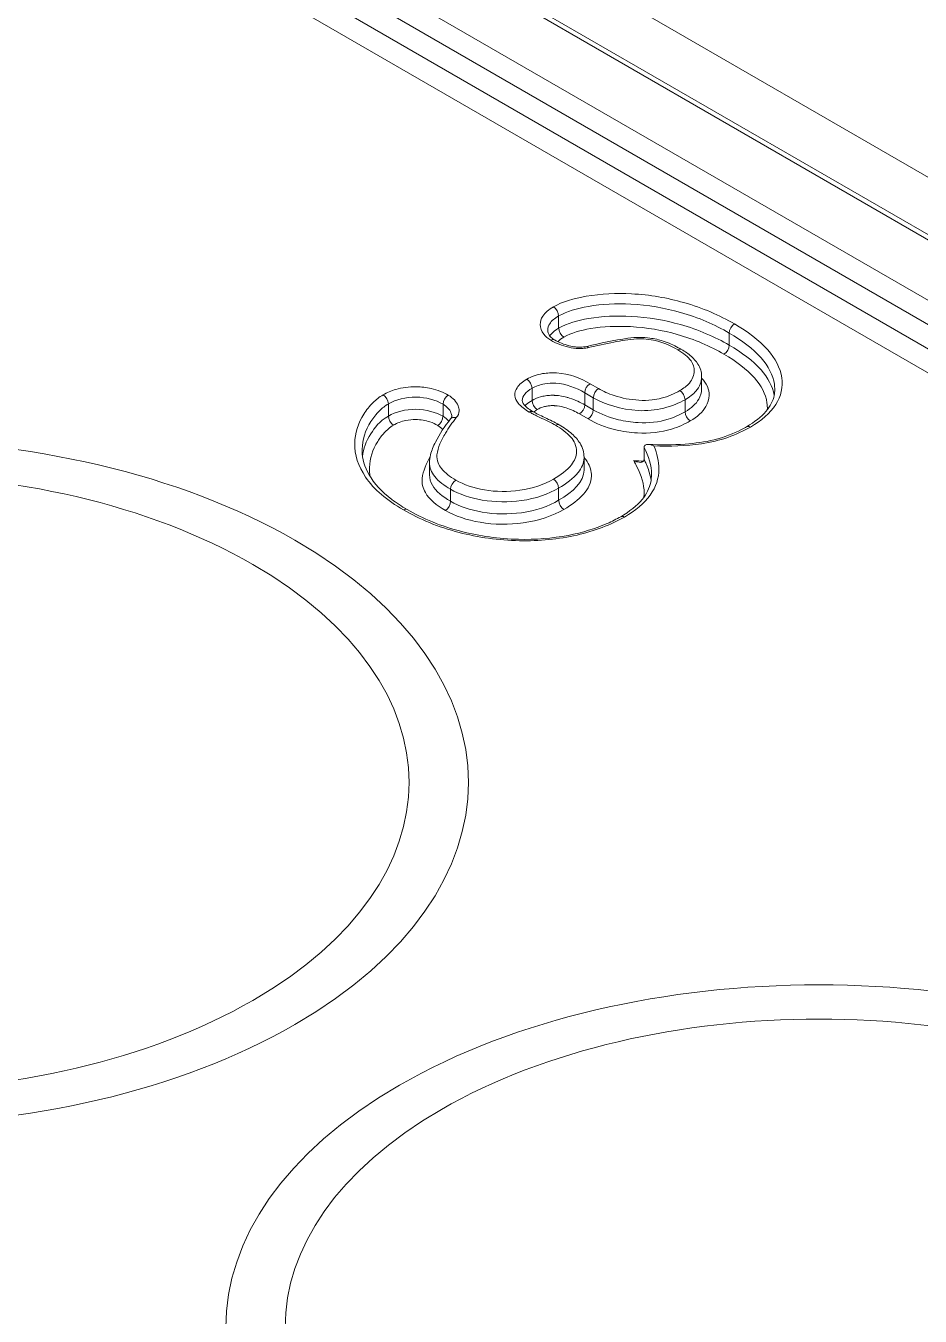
# Model space of a CAD drawing. Header units: inches. Extents: x 0.19 to 7.09, y 0.45 to 4.64.
# Drawn here: x 3.6818 to 3.9193, y 3.8856 to 4.228 of the extents above; entities that cross this region are included whole.
import ezdxf

# ---------------------------------------------------------------- set-up
doc = ezdxf.new("R2010")
doc.units = ezdxf.units.IN
doc.header["$MEASUREMENT"] = 0

msp = doc.modelspace()

# ---------------------------------------------------------------- linework, layer by layer
at = {"color": 0, "linetype": 'Continuous', "lineweight": 0, "extrusion": (-1.66533e-16, 0.816497, 0.57735)}
for p, q in [((3.23024, 4.57025, -0.69193), (6.45915, 2.70604, -0.69193)), ((3.23221, 4.57045, -0.69193), (6.46112, 2.70624, -0.69193)), ((6.44523, 2.698, -0.69193), (3.21516, 4.56288, -0.69193)), ((3.21238, 4.55806, -0.69193), (6.44244, 2.69318, -0.69193)), ((6.44244, 2.68675, -0.69193), (3.21238, 4.55163, -0.69193)), ((3.2096, 4.54681, -0.69193), (6.43966, 2.68193, -0.69193)), ((6.89645, 2.47016, -0.69193), (3.33181, 4.5282, -0.69193)), ((3.82331, 4.151, -0.69193), (3.82331, 4.14779, -0.69193)), ((3.8686, 4.14648, -0.69193), (3.8686, 4.14326, -0.69193)), ((3.86128, 4.13494, -0.69193), (3.86128, 4.13173, -0.69193)), ((3.81625, 4.13181, -0.69193), (3.81625, 4.1286, -0.69193)), ((3.83025, 4.13062, -0.69193), (3.83251, 4.12931, -0.69193)), ((3.83025, 4.13062, -0.69193), (3.83025, 4.1274, -0.69193)), ((3.83391, 4.13172, -0.69193), (3.83164, 4.13303, -0.69193)), ((3.77809, 4.12766, -0.69193), (3.77809, 4.12445, -0.69193)), ((3.7926, 4.12759, -0.69193), (3.7926, 4.12437, -0.69193)), ((3.83251, 4.12609, -0.69193), (3.83025, 4.1274, -0.69193)), ((3.83251, 4.12931, -0.69193), (3.83251, 4.12609, -0.69193)), ((3.85688, 4.12878, -0.69193), (3.85688, 4.12557, -0.69193)), ((3.82885, 4.12499, -0.69193), (3.83112, 4.12368, -0.69193)), ((3.83005, 4.1135, -0.69193), (3.83005, 4.11029, -0.69193)), ((3.84599, 4.11614, -0.69193), (3.84599, 4.11293, -0.69193)), ((3.78901, 4.11205, -0.69193), (3.78901, 4.10884, -0.69193)), ((3.79461, 4.10503, -0.69193), (3.79461, 4.10182, -0.69193)), ((3.82331, 4.10529, -0.69193), (3.82331, 4.10208, -0.69193))]:
    msp.add_line(p, q, dxfattribs=at)
at = {"color": 0, "linetype": 'Continuous', "lineweight": 0}
for centre, major_axis, start_param, end_param in [((3.82192, 4.15181, -0.69193), (-0.00098, 0.0017), -2.356194, -0.785398), ((3.82471, 4.14699, -0.69193), (0.00098, -0.0017), -2.356194, -0.785398), ((3.82127, 4.14294, -0.69193), (0.00098, 0.0017), 0.006212, 0.785398), ((3.85497, 4.1404, -0.69193), (0.00098, 0.0017), 0.006137, 0.785398), ((3.81486, 4.13262, -0.69193), (-0.00098, 0.0017), -2.356194, -0.785398), ((3.7767, 4.12847, -0.69193), (-0.00098, 0.0017), -2.356194, -0.785398), ((3.85548, 4.12959, -0.69193), (-0.00098, 0.0017), -2.356194, -0.785398), ((3.64186, 4.02722, -0.69193), (0.15748, 0), -2.356194, 3.926991), ((3.81764, 4.1278, -0.69193), (0.00098, -0.0017), -2.356194, -0.785398), ((3.77948, 4.12364, -0.69193), (0.00098, -0.0017), -2.356194, -0.785398), ((3.81551, 4.1239, -0.69193), (0.00098, 0.0017), 0.005702, 0.785398), ((3.85827, 4.12477, -0.69193), (0.00098, -0.0017), -2.356194, -0.785398), ((3.82244, 4.12042, -0.69193), (0.00098, 0.0017), 0.006146, 0.785398), ((3.64186, 4.02722, -0.69193), (0.14173, 0), -2.356194, 3.926991), ((3.82192, 4.1061, -0.69193), (-0.00098, 0.0017), -2.356194, -0.785398), ((3.78207, 4.09794, -0.69193), (0.00098, 0.0017), 0.006232, 0.785398), ((3.82471, 4.10127, -0.69193), (0.00098, -0.0017), -2.356194, -0.785398), ((3.89241, 3.88257, -0.69193), (0.15748, 0), -2.356194, 3.926991), ((3.89241, 3.88257, -0.69193), (0.14173, 0), -2.356194, 3.926991)]:
    msp.add_ellipse(centre, major_axis=major_axis, ratio=0.57735, start_param=start_param, end_param=end_param, dxfattribs=at)
at = {"color": 0, "linetype": 'Continuous', "lineweight": 0, "extrusion": (-6.83926e-17, 1.03585e-16, -1)}
for centre, major_axis in [((3.86999, 4.14728, -0.69193), (0.00098, 0.0017)), ((3.86721, 4.14246, -0.69193), (-0.00098, -0.0017)), ((3.79121, 4.12357, -0.69193), (-0.00098, -0.0017))]:
    msp.add_ellipse(centre, major_axis=major_axis, ratio=0.57735, start_param=-2.356194, end_param=-0.785398, dxfattribs=at)
at = {"color": 0, "linetype": 'Continuous', "lineweight": 0, "extrusion": (2.6014e-16, 1.72008e-16, -1)}
msp.add_ellipse((3.83122, 4.141, -0.69193), major_axis=(-0.00043, 0.00192), ratio=0.295186, start_param=0.001518, end_param=0.64886, dxfattribs=at)
at = {"color": 0, "linetype": 'Continuous', "lineweight": 0, "extrusion": (-8.32667e-17, -1.44222e-16, -1)}
for centre, major_axis in [((3.79399, 4.12839, -0.69193), (0.00098, 0.0017)), ((3.83164, 4.13142, -0.69193), (0.00098, 0.0017)), ((3.83391, 4.13011, -0.69193), (0.00098, 0.0017)), ((3.82885, 4.1266, -0.69193), (-0.00098, -0.0017)), ((3.83112, 4.12529, -0.69193), (-0.00098, -0.0017)), ((3.79322, 4.10101, -0.69193), (-0.00098, -0.0017))]:
    msp.add_ellipse(centre, major_axis=major_axis, ratio=0.57735, start_param=-2.356194, end_param=-0.785398, dxfattribs=at)
at = {"color": 0, "linetype": 'Continuous', "lineweight": 0, "extrusion": (2.16333e-16, 1.249e-16, -1)}
msp.add_ellipse((3.87421, 4.1199, -0.69193), major_axis=(-0.00098, 0.0017), ratio=0.57735, start_param=0.006296, end_param=0.785398, dxfattribs=at)
at = {"color": 0, "linetype": 'Continuous', "lineweight": 0, "extrusion": (-8.87111e-17, 1.79415e-16, -1)}
msp.add_ellipse((3.796, 4.10583, -0.69193), major_axis=(0.00098, 0.0017), ratio=0.57735, start_param=-2.356194, end_param=-0.785398, dxfattribs=at)
at = {"color": 0, "linetype": 'Continuous', "lineweight": 0, "extrusion": (4.80741e-17, 2.77556e-17, -1)}
msp.add_ellipse((3.84077, 4.09603, -0.69193), major_axis=(-0.00098, 0.0017), ratio=0.57735, start_param=0.00627, end_param=0.785398, dxfattribs=at)
at = {"color": 0, "linetype": 'Continuous', "lineweight": 0}
for points, knots in [([(3.86999, 4.14889, -0.69193), (3.86605, 4.15117, -0.69193), (3.86154, 4.15316, -0.69193), (3.85217, 4.15578, -0.69193), (3.84751, 4.15665, -0.69193), (3.83863, 4.15705, -0.69193), (3.83453, 4.15691, -0.69193), (3.82742, 4.15569, -0.69193), (3.8243, 4.15479, -0.69193), (3.82192, 4.15341, -0.69193)], [0, 0, 0, 0, 0.04251, 0.04251, 0.0791015, 0.0791015, 0.1097485, 0.1097485, 0.1353309, 0.1353309, 0.1353309, 0.1353309]), ([(3.82331, 4.151, -0.69193), (3.82539, 4.1522, -0.69193), (3.82819, 4.15303, -0.69193), (3.8348, 4.15417, -0.69193), (3.83865, 4.1543, -0.69193), (3.84705, 4.15393, -0.69193), (3.85148, 4.15311, -0.69193), (3.86045, 4.15059, -0.69193), (3.86478, 4.14868, -0.69193), (3.8686, 4.14648, -0.69193)], [-0.1353309, -0.1353309, -0.1353309, -0.1353309, -0.1097485, -0.1097485, -0.0791015, -0.0791015, -0.04251, -0.04251, 0, 0, 0, 0]), ([(3.82192, 4.15341, -0.69193), (3.8207, 4.15271, -0.69193), (3.81893, 4.15125, -0.69193), (3.81841, 4.14949, -0.69193), (3.81846, 4.14786, -0.69193), (3.81893, 4.14632, -0.69193), (3.82047, 4.14501, -0.69193), (3.82127, 4.14455, -0.69193)], [0, 0, 0, 0, 0.01311637, 0.02295366, 0.02295366, 0.03449251, 0.04314665, 0.04314665, 0.04314665, 0.04314665]), ([(3.8204, 4.14723, -0.69193), (3.8204, 4.14782, -0.69193), (3.82082, 4.1492, -0.69193), (3.82225, 4.15039, -0.69193), (3.82331, 4.151, -0.69193)], [-0.02247112, -0.02247112, -0.02247112, -0.02247112, -0.01311637, 0, 0, 0, 0]), ([(3.8686, 4.14326, -0.69193), (3.86487, 4.14542, -0.69193), (3.86044, 4.14737, -0.69193), (3.8516, 4.14985, -0.69193), (3.84707, 4.1507, -0.69193), (3.83879, 4.15107, -0.69193), (3.8349, 4.15096, -0.69193), (3.82841, 4.14985, -0.69193), (3.82556, 4.14908, -0.69193), (3.82331, 4.14779, -0.69193)], [0, 0, 0, 0, 0.0389787, 0.0389787, 0.0717681, 0.0717681, 0.0987931, 0.0987931, 0.1195012, 0.1195012, 0.1195012, 0.1195012]), ([(3.8204, 4.14723, -0.69193), (3.8204, 4.14695, -0.69193), (3.82045, 4.14662, -0.69193), (3.82068, 4.14608, -0.69193), (3.82083, 4.14583, -0.69193), (3.82135, 4.14526, -0.69193), (3.82175, 4.14494, -0.69193), (3.82225, 4.14465, -0.69193)], [0, 0, 0, 0, 0.002491068, 0.002491068, 0.004649758, 0.004649758, 0.006977578, 0.006977578, 0.006977578, 0.006977578]), ([(3.82331, 4.14779, -0.69193), (3.8225, 4.14732, -0.69193), (3.8216, 4.14665, -0.69193), (3.82101, 4.14585, -0.69193), (3.82093, 4.14573, -0.69193)], [0, 0, 0, 0, 0.007463372, 0.008791778, 0.008791778, 0.008791778, 0.008791778]), ([(3.82471, 4.14538, -0.69193), (3.82663, 4.14649, -0.69193), (3.82917, 4.14719, -0.69193), (3.83519, 4.14822, -0.69193), (3.83882, 4.14833, -0.69193), (3.84669, 4.14798, -0.69193), (3.85091, 4.14718, -0.69193), (3.8594, 4.1448, -0.69193), (3.86359, 4.14294, -0.69193), (3.86721, 4.14085, -0.69193)], [-0.1195012, -0.1195012, -0.1195012, -0.1195012, -0.0987931, -0.0987931, -0.0717681, -0.0717681, -0.0389787, -0.0389787, 0, 0, 0, 0]), ([(3.87421, 4.12151, -0.69193), (3.87712, 4.12319, -0.69193), (3.8795, 4.12525, -0.69193), (3.8824, 4.12974, -0.69193), (3.8829, 4.1322, -0.69193), (3.88217, 4.13717, -0.69193), (3.88082, 4.13969, -0.69193), (3.87659, 4.14455, -0.69193), (3.87348, 4.14687, -0.69193), (3.86999, 4.14889, -0.69193)], [0, 0, 0, 0, 0.0314332, 0.0314332, 0.0630654, 0.0630654, 0.0969304, 0.0969304, 0.1345354, 0.1345354, 0.1345354, 0.1345354]), ([(3.82127, 4.14455, -0.69193), (3.82263, 4.14377, -0.69193), (3.82422, 4.1431, -0.69193), (3.82683, 4.14252, -0.69193), (3.82822, 4.14233, -0.69193), (3.82987, 4.14239, -0.69193), (3.83074, 4.14251, -0.69193), (3.8311, 4.14258, -0.69193), (3.83122, 4.14261, -0.69193)], [0, 0, 0, 0, 0.01459149, 0.01459149, 0.02133097, 0.02518211, 0.02710767, 0.02807046, 0.02807046, 0.02807046, 0.02807046]), ([(3.82225, 4.14465, -0.69193), (3.82282, 4.14432, -0.69193), (3.82343, 4.14402, -0.69193), (3.82472, 4.14349, -0.69193), (3.82539, 4.14327, -0.69193), (3.82663, 4.14296, -0.69193), (3.82719, 4.14286, -0.69193), (3.82819, 4.14275, -0.69193), (3.82863, 4.14272, -0.69193), (3.82965, 4.14274, -0.69193), (3.83024, 4.1428, -0.69193), (3.83079, 4.14292, -0.69193)], [0, 0, 0, 0, 0.002509559, 0.002509559, 0.004857406, 0.004857406, 0.006623138, 0.006623138, 0.00791847, 0.00791847, 0.009692676, 0.009692676, 0.009692676, 0.009692676]), ([(3.83079, 4.14292, -0.69193), (3.83437, 4.14373, -0.69193), (3.83795, 4.14461, -0.69193), (3.84277, 4.14521, -0.69193), (3.84385, 4.14533, -0.69193), (3.8458, 4.14533, -0.69193), (3.84667, 4.14526, -0.69193), (3.84875, 4.14496, -0.69193), (3.84995, 4.14469, -0.69193), (3.85253, 4.14386, -0.69193), (3.85386, 4.14325, -0.69193), (3.85538, 4.14243, -0.69193), (3.85566, 4.14227, -0.69193), (3.85594, 4.14211, -0.69193)], [0.0000017, 0.0000017, 0.0000017, 0.0000017, 0.01153337, 0.01153337, 0.01477791, 0.01477791, 0.0173918, 0.0173918, 0.02117537, 0.02117537, 0.02610331, 0.02610331, 0.02727952, 0.02727952, 0.02727952, 0.02727952]), ([(3.83122, 4.14261, -0.69193), (3.83345, 4.14311, -0.69193), (3.83571, 4.14359, -0.69193), (3.83993, 4.14446, -0.69193), (3.84194, 4.1448, -0.69193), (3.84572, 4.14505, -0.69193), (3.84747, 4.14483, -0.69193), (3.85132, 4.14392, -0.69193), (3.85325, 4.143, -0.69193), (3.85497, 4.14201, -0.69193)], [0, 0, 0, 0, 0.01827324, 0.01827324, 0.03410238, 0.03410238, 0.04721367, 0.04721367, 0.06566494, 0.06566494, 0.06566494, 0.06566494]), ([(3.8686, 4.14648, -0.69193), (3.87197, 4.14453, -0.69193), (3.87495, 4.1423, -0.69193), (3.87897, 4.13768, -0.69193), (3.88023, 4.13531, -0.69193), (3.88066, 4.13244, -0.69193), (3.88069, 4.13197, -0.69193), (3.88069, 4.13151, -0.69193)], [-0.13453537, -0.13453537, -0.13453537, -0.13453537, -0.09693037, -0.09693037, -0.06306536, -0.06306536, -0.05659224, -0.05659224, -0.05659224, -0.05659224]), ([(3.85497, 4.14201, -0.69193), (3.85643, 4.14116, -0.69193), (3.85866, 4.13944, -0.69193), (3.85935, 4.1373, -0.69193), (3.85927, 4.1353, -0.69193), (3.85855, 4.13336, -0.69193), (3.85649, 4.13178, -0.69193), (3.85548, 4.13119, -0.69193)], [0, 0, 0, 0, 0.01583536, 0.02771188, 0.02771188, 0.04221777, 0.05309718, 0.05309718, 0.05309718, 0.05309718]), ([(3.85594, 4.14211, -0.69193), (3.85689, 4.14156, -0.69193), (3.85778, 4.14095, -0.69193), (3.85924, 4.13967, -0.69193), (3.85984, 4.13899, -0.69193), (3.86092, 4.13724, -0.69193), (3.86128, 4.13609, -0.69193), (3.86128, 4.13494, -0.69193)], [0, 0, 0, 0, 0.00391211, 0.00391211, 0.00738466, 0.00738466, 0.01211699, 0.01211699, 0.01211699, 0.01211699]), ([(3.86721, 4.14085, -0.69193), (3.87042, 4.139, -0.69193), (3.87325, 4.13689, -0.69193), (3.87708, 4.13251, -0.69193), (3.87829, 4.13027, -0.69193), (3.87872, 4.12737, -0.69193), (3.87875, 4.12675, -0.69193), (3.87871, 4.12612, -0.69193)], [-0.11914882, -0.11914882, -0.11914882, -0.11914882, -0.08453043, -0.08453043, -0.05441456, -0.05441456, -0.04627104, -0.04627104, -0.04627104, -0.04627104]), ([(3.88054, 4.12998, -0.69193), (3.88012, 4.13232, -0.69193), (3.87886, 4.1346, -0.69193), (3.8749, 4.13914, -0.69193), (3.87193, 4.14134, -0.69193), (3.8686, 4.14326, -0.69193)], [0.05560725, 0.05560725, 0.05560725, 0.05560725, 0.08453043, 0.08453043, 0.11914882, 0.11914882, 0.11914882, 0.11914882]), ([(3.81486, 4.13422, -0.69193), (3.81374, 4.13358, -0.69193), (3.8121, 4.13225, -0.69193), (3.81165, 4.13062, -0.69193), (3.81174, 4.12922, -0.69193), (3.8125, 4.12755, -0.69193), (3.81433, 4.12619, -0.69193), (3.81551, 4.12551, -0.69193)], [0, 0, 0, 0, 0.01203584, 0.02106272, 0.02106272, 0.03054811, 0.0431953, 0.0431953, 0.0431953, 0.0431953]), ([(3.83164, 4.13303, -0.69193), (3.82921, 4.13443, -0.69193), (3.8262, 4.13569, -0.69193), (3.82152, 4.13595, -0.69193), (3.81856, 4.13583, -0.69193), (3.81602, 4.1349, -0.69193), (3.81486, 4.13422, -0.69193)], [0, 0, 0, 0, 0.02614169, 0.02614169, 0.03555767, 0.0481123, 0.0481123, 0.0481123, 0.0481123]), ([(3.85688, 4.12878, -0.69193), (3.85801, 4.12944, -0.69193), (3.8604, 4.13127, -0.69193), (3.86124, 4.13353, -0.69193), (3.86128, 4.13484, -0.69193), (3.86128, 4.13489, -0.69193), (3.86128, 4.13494, -0.69193)], [-0.05309718, -0.05309718, -0.05309718, -0.05309718, -0.04221777, -0.02771188, -0.02771188, -0.02713192, -0.02713192, -0.02713192, -0.02713192]), ([(3.85827, 4.12316, -0.69193), (3.86011, 4.12422, -0.69193), (3.86253, 4.12639, -0.69193), (3.86321, 4.12892, -0.69193), (3.86332, 4.13152, -0.69193), (3.86261, 4.13311, -0.69193), (3.86128, 4.13451, -0.69193)], [-0.06873326, -0.06873326, -0.06873326, -0.06873326, -0.04889079, -0.03566247, -0.03566247, -0.01474114, -0.01474114, -0.01474114, -0.01474114]), ([(3.7767, 4.13007, -0.69193), (3.77566, 4.12947, -0.69193), (3.77366, 4.12783, -0.69193), (3.77228, 4.12602, -0.69193), (3.76997, 4.1225, -0.69193), (3.76926, 4.11986, -0.69193), (3.76903, 4.11417, -0.69193), (3.77016, 4.11111, -0.69193), (3.77418, 4.10498, -0.69193), (3.7778, 4.10202, -0.69193), (3.78207, 4.09955, -0.69193)], [0, 0, 0, 0, 0.0111758, 0.0260769, 0.0260769, 0.0606645, 0.0606645, 0.1009175, 0.1009175, 0.1469907, 0.1469907, 0.1469907, 0.1469907]), ([(3.79399, 4.13, -0.69193), (3.79271, 4.13074, -0.69193), (3.79004, 4.13181, -0.69193), (3.78684, 4.13218, -0.69193), (3.78361, 4.13223, -0.69193), (3.78032, 4.13182, -0.69193), (3.77768, 4.13064, -0.69193), (3.7767, 4.13007, -0.69193)], [0, 0, 0, 0, 0.01384353, 0.02422618, 0.02422618, 0.03836776, 0.04897395, 0.04897395, 0.04897395, 0.04897395]), ([(3.79613, 4.12403, -0.69193), (3.7966, 4.12458, -0.69193), (3.79704, 4.12566, -0.69193), (3.79681, 4.12673, -0.69193), (3.7962, 4.12824, -0.69193), (3.79531, 4.12924, -0.69193), (3.79399, 4.13, -0.69193)], [0.00010026, 0.00010026, 0.00010026, 0.00010026, 0.00814775, 0.01425857, 0.01425857, 0.02840412, 0.02840412, 0.02840412, 0.02840412]), ([(3.81625, 4.13181, -0.69193), (3.81722, 4.13238, -0.69193), (3.81922, 4.1331, -0.69193), (3.82154, 4.1332, -0.69193), (3.82529, 4.13299, -0.69193), (3.82798, 4.13192, -0.69193), (3.83025, 4.13062, -0.69193)], [-0.0481123, -0.0481123, -0.0481123, -0.0481123, -0.03555767, -0.02614169, -0.02614169, 0, 0, 0, 0]), ([(3.83025, 4.1274, -0.69193), (3.82909, 4.12807, -0.69193), (3.82754, 4.12883, -0.69193), (3.82485, 4.12963, -0.69193), (3.82355, 4.12987, -0.69193), (3.82247, 4.12993, -0.69193), (3.82225, 4.12994, -0.69193), (3.8218, 4.12995, -0.69193), (3.821, 4.12995, -0.69193), (3.8198, 4.12984, -0.69193), (3.81798, 4.12945, -0.69193), (3.81686, 4.12895, -0.69193), (3.81625, 4.1286, -0.69193)], [0, 0, 0, 0, 0.01160104, 0.01353454, 0.01933506, 0.01933506, 0.01999638, 0.02065769, 0.02198033, 0.02462559, 0.02727086, 0.03256139, 0.03256139, 0.03256139, 0.03256139]), ([(3.85548, 4.13119, -0.69193), (3.85406, 4.13037, -0.69193), (3.85172, 4.12933, -0.69193), (3.84784, 4.12861, -0.69193), (3.84579, 4.12857, -0.69193), (3.84233, 4.12878, -0.69193), (3.83837, 4.12951, -0.69193), (3.83513, 4.13101, -0.69193), (3.83391, 4.13172, -0.69193)], [0, 0, 0, 0, 0.01531948, 0.02188497, 0.03063895, 0.03063895, 0.04827761, 0.06150661, 0.06150661, 0.06150661, 0.06150661]), ([(3.86128, 4.13173, -0.69193), (3.86128, 4.13167, -0.69193), (3.86128, 4.13161, -0.69193), (3.86124, 4.13065, -0.69193), (3.86063, 4.12841, -0.69193), (3.85853, 4.12652, -0.69193), (3.85688, 4.12557, -0.69193)], [0.03477552, 0.03477552, 0.03477552, 0.03477552, 0.03566247, 0.03566247, 0.04889079, 0.06873326, 0.06873326, 0.06873326, 0.06873326]), ([(3.87323, 4.12161, -0.69193), (3.87533, 4.12282, -0.69193), (3.8771, 4.12423, -0.69193), (3.87954, 4.12707, -0.69193), (3.88025, 4.12851, -0.69193), (3.88064, 4.13046, -0.69193), (3.88069, 4.13098, -0.69193), (3.88069, 4.13151, -0.69193)], [0, 0, 0, 0, 0.00913642, 0.00913642, 0.01786192, 0.01786192, 0.02104311, 0.02104311, 0.02104311, 0.02104311]), ([(3.77112, 4.11519, -0.69193), (3.77112, 4.11534, -0.69193), (3.77112, 4.11548, -0.69193), (3.77122, 4.11813, -0.69193), (3.77191, 4.12064, -0.69193), (3.77409, 4.12397, -0.69193), (3.77541, 4.12569, -0.69193), (3.77722, 4.12716, -0.69193), (3.77809, 4.12766, -0.69193)], [-0.06264969, -0.06264969, -0.06264969, -0.06264969, -0.06066452, -0.06066452, -0.0260769, -0.0260769, -0.01117581, 0, 0, 0, 0]), ([(3.77809, 4.12766, -0.69193), (3.7801, 4.12882, -0.69193), (3.78267, 4.12951, -0.69193), (3.78541, 4.12946, -0.69193), (3.7881, 4.12941, -0.69193), (3.79063, 4.12872, -0.69193), (3.7926, 4.12759, -0.69193)], [-0.04897395, -0.04897395, -0.04897395, -0.04897395, -0.02425905, -0.02425905, -0.02425905, 0, 0, 0, 0]), ([(3.7926, 4.12759, -0.69193), (3.79364, 4.12699, -0.69193), (3.79435, 4.12621, -0.69193), (3.79484, 4.12499, -0.69193), (3.79492, 4.12466, -0.69193), (3.79492, 4.12434, -0.69193)], [-0.02840412, -0.02840412, -0.02840412, -0.02840412, -0.01425857, -0.01425857, -0.00877283, -0.00877283, -0.00877283, -0.00877283]), ([(3.81365, 4.12854, -0.69193), (3.81365, 4.12832, -0.69193), (3.81371, 4.12811, -0.69193), (3.81399, 4.12762, -0.69193), (3.81416, 4.12739, -0.69193), (3.81471, 4.12683, -0.69193), (3.81514, 4.12648, -0.69193), (3.8159, 4.12596, -0.69193), (3.81618, 4.12578, -0.69193), (3.81648, 4.12561, -0.69193)], [0, 0, 0, 0, 0.002544435, 0.002544435, 0.004227706, 0.004227706, 0.006642563, 0.006642563, 0.007972482, 0.007972482, 0.007972482, 0.007972482]), ([(3.81625, 4.1286, -0.69193), (3.81569, 4.12827, -0.69193), (3.81501, 4.12782, -0.69193), (3.81449, 4.12726, -0.69193), (3.8144, 4.12715, -0.69193)], [0, 0, 0, 0, 0.005124598, 0.006289844, 0.006289844, 0.006289844, 0.006289844]), ([(3.81764, 4.12619, -0.69193), (3.81813, 4.12647, -0.69193), (3.81898, 4.12684, -0.69193), (3.82029, 4.12713, -0.69193), (3.82116, 4.1272, -0.69193), (3.82177, 4.12721, -0.69193), (3.82212, 4.1272, -0.69193), (3.82229, 4.12719, -0.69193), (3.82314, 4.12715, -0.69193), (3.82414, 4.12696, -0.69193), (3.82639, 4.12629, -0.69193), (3.82778, 4.12561, -0.69193), (3.82885, 4.12499, -0.69193)], [-0.03256139, -0.03256139, -0.03256139, -0.03256139, -0.02727086, -0.02462559, -0.02198033, -0.02065769, -0.01999638, -0.01933506, -0.01933506, -0.01353454, -0.01160104, 0, 0, 0, 0]), ([(3.83251, 4.12931, -0.69193), (3.83561, 4.12752, -0.69193), (3.83989, 4.12618, -0.69193), (3.84444, 4.1259, -0.69193), (3.84897, 4.12563, -0.69193), (3.85378, 4.127, -0.69193), (3.85688, 4.12878, -0.69193)], [-0.06150661, -0.06150661, -0.06150661, -0.06150661, -0.03071802, -0.03071802, -0.03071802, 0, 0, 0, 0]), ([(3.77809, 4.12445, -0.69193), (3.77559, 4.123, -0.69193), (3.77452, 4.1214, -0.69193), (3.77342, 4.11973, -0.69193), (3.77213, 4.11777, -0.69193), (3.77147, 4.11576, -0.69193), (3.77123, 4.11369, -0.69193)], [0, 0, 0, 0, 0.02179485, 0.02179485, 0.02179485, 0.04750493, 0.04750493, 0.04750493, 0.04750493]), ([(3.7926, 4.12437, -0.69193), (3.7908, 4.12541, -0.69193), (3.78813, 4.12619, -0.69193), (3.78541, 4.12624, -0.69193), (3.7827, 4.12629, -0.69193), (3.77988, 4.12548, -0.69193), (3.77809, 4.12445, -0.69193)], [0, 0, 0, 0, 0.01666528, 0.01666528, 0.01666528, 0.03329027, 0.03329027, 0.03329027, 0.03329027]), ([(3.77948, 4.12204, -0.69193), (3.78041, 4.12257, -0.69193), (3.78225, 4.12333, -0.69193), (3.78448, 4.12352, -0.69193), (3.78667, 4.12348, -0.69193), (3.78885, 4.12313, -0.69193), (3.79059, 4.12232, -0.69193), (3.79121, 4.12196, -0.69193)], [-0.03329027, -0.03329027, -0.03329027, -0.03329027, -0.02331735, -0.01666875, -0.01666875, -0.0066675, 0, 0, 0, 0]), ([(3.78901, 4.11207, -0.69193), (3.78901, 4.11279, -0.69193), (3.78913, 4.11347, -0.69193), (3.78958, 4.11531, -0.69193), (3.79004, 4.11645, -0.69193), (3.79166, 4.11969, -0.69193), (3.79306, 4.1217, -0.69193), (3.7946, 4.12366, -0.69193)], [0, 0, 0, 0, 0.00307728, 0.00307728, 0.0086854, 0.0086854, 0.01962628, 0.01962628, 0.01962628, 0.01962628]), ([(3.796, 4.10744, -0.69193), (3.79447, 4.10833, -0.69193), (3.79252, 4.10978, -0.69193), (3.79109, 4.11217, -0.69193), (3.79092, 4.11345, -0.69193), (3.79111, 4.11514, -0.69193), (3.7917, 4.1171, -0.69193), (3.79344, 4.1204, -0.69193), (3.79507, 4.12269, -0.69193), (3.79613, 4.12403, -0.69193)], [0, 0, 0, 0, 0.01651418, 0.02359168, 0.03302836, 0.03302836, 0.0460483, 0.05906823, 0.07851329, 0.07851329, 0.07851329, 0.07851329]), ([(3.79613, 4.12403, -0.69193), (3.79589, 4.1241, -0.69193), (3.79565, 4.12412, -0.69193), (3.79543, 4.12409, -0.69193), (3.79528, 4.12408, -0.69193), (3.79515, 4.12404, -0.69193), (3.79502, 4.12398, -0.69193), (3.79485, 4.12391, -0.69193), (3.79471, 4.12379, -0.69193), (3.7946, 4.12366, -0.69193)], [-0.007879328, -0.007879328, -0.007879328, -0.007879328, -0.005859444, -0.005859444, -0.005859444, -0.004500743, -0.004500743, -0.004500743, -0.002666213, -0.002666213, -0.002666213, -0.002666213]), ([(3.79463, 4.12369, -0.69193), (3.7948, 4.12388, -0.69193), (3.79486, 4.12403, -0.69193), (3.79491, 4.12421, -0.69193), (3.79492, 4.12427, -0.69193), (3.79492, 4.12434, -0.69193)], [0, 0, 0, 0, 0.00183417, 0.00183417, 0.002832213, 0.002832213, 0.002832213, 0.002832213]), ([(3.81551, 4.12551, -0.69193), (3.81581, 4.12534, -0.69193), (3.81644, 4.12501, -0.69193), (3.81757, 4.12445, -0.69193), (3.81839, 4.12406, -0.69193), (3.81958, 4.1235, -0.69193), (3.82079, 4.12291, -0.69193), (3.82196, 4.12231, -0.69193), (3.82244, 4.12203, -0.69193)], [0, 0, 0, 0, 0.00323731, 0.00647463, 0.01133059, 0.01133059, 0.01818796, 0.02333099, 0.02333099, 0.02333099, 0.02333099]), ([(3.81649, 4.12561, -0.69193), (3.81689, 4.12538, -0.69193), (3.81738, 4.12513, -0.69193), (3.81846, 4.1246, -0.69193), (3.81907, 4.12431, -0.69193), (3.82094, 4.12342, -0.69193), (3.82222, 4.12282, -0.69193), (3.82342, 4.12213, -0.69193)], [0, 0, 0, 0, 0.001893209, 0.001893209, 0.004273984, 0.004273984, 0.009188281, 0.009188281, 0.009188281, 0.009188281]), ([(3.83112, 4.12368, -0.69193), (3.83322, 4.12247, -0.69193), (3.83738, 4.12077, -0.69193), (3.84225, 4.12007, -0.69193), (3.84735, 4.11975, -0.69193), (3.85265, 4.12039, -0.69193), (3.8568, 4.12231, -0.69193), (3.85827, 4.12316, -0.69193)], [-0.0772612, -0.0772612, -0.0772612, -0.0772612, -0.05460617, -0.03950282, -0.03950282, -0.01580113, 0, 0, 0, 0]), ([(3.85688, 4.12557, -0.69193), (3.85552, 4.12479, -0.69193), (3.85172, 4.12306, -0.69193), (3.84723, 4.12251, -0.69193), (3.84262, 4.1228, -0.69193), (3.83822, 4.12343, -0.69193), (3.83446, 4.12497, -0.69193), (3.83251, 4.12609, -0.69193)], [0, 0, 0, 0, 0.01580113, 0.03950282, 0.03950282, 0.05460617, 0.0772612, 0.0772612, 0.0772612, 0.0772612]), ([(3.77327, 4.10838, -0.69193), (3.77312, 4.10916, -0.69193), (3.77306, 4.10996, -0.69193), (3.77318, 4.11314, -0.69193), (3.7738, 4.1155, -0.69193), (3.77577, 4.11851, -0.69193), (3.77691, 4.12003, -0.69193), (3.77847, 4.12145, -0.69193), (3.77948, 4.12204, -0.69193)], [-0.06337807, -0.06337807, -0.06337807, -0.06337807, -0.05299575, -0.05299575, -0.02185483, -0.02185483, -0.01092741, 0, 0, 0, 0]), ([(3.82244, 4.12203, -0.69193), (3.82407, 4.12109, -0.69193), (3.82614, 4.11957, -0.69193), (3.82782, 4.11707, -0.69193), (3.82811, 4.11572, -0.69193), (3.82805, 4.11378, -0.69193), (3.82687, 4.11104, -0.69193), (3.82384, 4.10881, -0.69193), (3.82192, 4.1077, -0.69193)], [0, 0, 0, 0, 0.01755166, 0.02507381, 0.03510333, 0.03510333, 0.0506437, 0.07136419, 0.07136419, 0.07136419, 0.07136419]), ([(3.82342, 4.12213, -0.69193), (3.82466, 4.12141, -0.69193), (3.82582, 4.12062, -0.69193), (3.82768, 4.11897, -0.69193), (3.82842, 4.11813, -0.69193), (3.82967, 4.11607, -0.69193), (3.83005, 4.11477, -0.69193), (3.83005, 4.11349, -0.69193)], [0, 0, 0, 0, 0.00516713, 0.00516713, 0.00958581, 0.00958581, 0.01501666, 0.01501666, 0.01501666, 0.01501666]), ([(3.84712, 4.11692, -0.69193), (3.85035, 4.11678, -0.69193), (3.85364, 4.11678, -0.69193), (3.85949, 4.1172, -0.69193), (3.86214, 4.11753, -0.69193), (3.86726, 4.11881, -0.69193), (3.86974, 4.11977, -0.69193), (3.87235, 4.12112, -0.69193), (3.8728, 4.12136, -0.69193), (3.87323, 4.12161, -0.69193)], [0, 0, 0, 0, 0.00974519, 0.00974519, 0.01771314, 0.01771314, 0.02654615, 0.02654615, 0.02841475, 0.02841475, 0.02841475, 0.02841475]), ([(3.84861, 4.1165, -0.69193), (3.85284, 4.11638, -0.69193), (3.8571, 4.11652, -0.69193), (3.86617, 4.11778, -0.69193), (3.87063, 4.11944, -0.69193), (3.87421, 4.12151, -0.69193)], [0.00712731, 0.00712731, 0.00712731, 0.00712731, 0.03928047, 0.03928047, 0.07785008, 0.07785008, 0.07785008, 0.07785008]), ([(3.84077, 4.09764, -0.69193), (3.84365, 4.0993, -0.69193), (3.84607, 4.1013, -0.69193), (3.84916, 4.10563, -0.69193), (3.84991, 4.10801, -0.69193), (3.84995, 4.11241, -0.69193), (3.84945, 4.11449, -0.69193), (3.84861, 4.1165, -0.69193)], [0, 0, 0, 0, 0.03098656, 0.03098656, 0.06183998, 0.06183998, 0.08903988, 0.08903988, 0.08903988, 0.08903988]), ([(3.84861, 4.1165, -0.69193), (3.8486, 4.1165, -0.69193), (3.8486, 4.1165, -0.69193), (3.84831, 4.11664, -0.69193), (3.84803, 4.11674, -0.69193), (3.84749, 4.11688, -0.69193), (3.84723, 4.11692, -0.69193), (3.84671, 4.11691, -0.69193), (3.84648, 4.11685, -0.69193), (3.84621, 4.11667, -0.69193), (3.84613, 4.11659, -0.69193), (3.84605, 4.11644, -0.69193), (3.84603, 4.11638, -0.69193), (3.846, 4.11627, -0.69193), (3.84599, 4.11621, -0.69193), (3.84599, 4.11614, -0.69193)], [-0.00006053, -0.00006053, -0.00006053, -0.00006053, 0, 0, 0.00276519, 0.00276519, 0.00537895, 0.00537895, 0.00845126, 0.00845126, 0.01014031, 0.01014031, 0.01091832, 0.01091832, 0.01167372, 0.01167372, 0.01167372, 0.01167372]), ([(3.77112, 4.11519, -0.69193), (3.77112, 4.11311, -0.69193), (3.77179, 4.11097, -0.69193), (3.77428, 4.10656, -0.69193), (3.77632, 4.10434, -0.69193), (3.78022, 4.10139, -0.69193), (3.78159, 4.10049, -0.69193), (3.78305, 4.09965, -0.69193)], [0, 0, 0, 0, 0.01222925, 0.01222925, 0.02568847, 0.02568847, 0.03199032, 0.03199032, 0.03199032, 0.03199032]), ([(3.7892, 4.11373, -0.69193), (3.78811, 4.11183, -0.69193), (3.78732, 4.10988, -0.69193), (3.78693, 4.10662, -0.69193), (3.78765, 4.1034, -0.69193), (3.79091, 4.10074, -0.69193), (3.79322, 4.0994, -0.69193)], [-0.06783473, -0.06783473, -0.06783473, -0.06783473, -0.04146772, -0.04146772, -0.02488063, 0, 0, 0, 0]), ([(3.82331, 4.10529, -0.69193), (3.82535, 4.10647, -0.69193), (3.82865, 4.10887, -0.69193), (3.83001, 4.112, -0.69193), (3.83005, 4.11339, -0.69193), (3.83005, 4.11344, -0.69193), (3.83005, 4.11349, -0.69193)], [-0.07136419, -0.07136419, -0.07136419, -0.07136419, -0.0506437, -0.03510333, -0.03510333, -0.03448057, -0.03448057, -0.03448057, -0.03448057]), ([(3.82471, 4.09967, -0.69193), (3.82879, 4.10202, -0.69193), (3.83194, 4.10512, -0.69193), (3.83206, 4.10981, -0.69193), (3.83154, 4.11152, -0.69193), (3.83036, 4.11308, -0.69193), (3.83005, 4.11343, -0.69193)], [-0.08700207, -0.08700207, -0.08700207, -0.08700207, -0.04299894, -0.04299894, -0.02579936, -0.02063962, -0.02063962, -0.02063962, -0.02063962]), ([(3.84328, 4.11261, -0.69193), (3.84329, 4.1126, -0.69193), (3.84329, 4.1126, -0.69193), (3.84361, 4.11245, -0.69193), (3.84393, 4.11234, -0.69193), (3.84451, 4.11219, -0.69193), (3.84479, 4.11215, -0.69193), (3.84534, 4.11217, -0.69193), (3.84555, 4.11224, -0.69193), (3.84578, 4.1124, -0.69193), (3.84586, 4.11248, -0.69193), (3.84594, 4.11263, -0.69193), (3.84596, 4.11269, -0.69193), (3.84598, 4.1128, -0.69193), (3.84599, 4.11286, -0.69193), (3.84599, 4.11293, -0.69193)], [-0.008380321, -0.008380321, -0.008380321, -0.008380321, -0.008339599, -0.008339599, -0.006403301, -0.006403301, -0.004621765, -0.004621765, -0.00255247, -0.00255247, -0.00121589, -0.00121589, -0.000599195, -0.000599195, 0, 0, 0, 0]), ([(3.84785, 4.10735, -0.69193), (3.84776, 4.10801, -0.69193), (3.84762, 4.10867, -0.69193), (3.84743, 4.10932, -0.69193), (3.84726, 4.10994, -0.69193), (3.84704, 4.11055, -0.69193), (3.8468, 4.11116, -0.69193), (3.84668, 4.11146, -0.69193), (3.84655, 4.11176, -0.69193), (3.84642, 4.11205, -0.69193), (3.84635, 4.1122, -0.69193), (3.84628, 4.11234, -0.69193), (3.84621, 4.11249, -0.69193), (3.84617, 4.11256, -0.69193), (3.84614, 4.11264, -0.69193), (3.8461, 4.11271, -0.69193), (3.84608, 4.11274, -0.69193), (3.84606, 4.11278, -0.69193), (3.84605, 4.11282, -0.69193), (3.84604, 4.11283, -0.69193), (3.84603, 4.11285, -0.69193), (3.84602, 4.11287, -0.69193), (3.84601, 4.11288, -0.69193), (3.84601, 4.11289, -0.69193), (3.846, 4.1129, -0.69193), (3.846, 4.1129, -0.69193), (3.846, 4.11291, -0.69193), (3.846, 4.11291, -0.69193), (3.846, 4.11291, -0.69193), (3.846, 4.11291, -0.69193), (3.84599, 4.11292, -0.69193), (3.84599, 4.11292, -0.69193), (3.84599, 4.11292, -0.69193), (3.84599, 4.11292, -0.69193), (3.84599, 4.11292, -0.69193), (3.84599, 4.11292, -0.69193), (3.84599, 4.11293, -0.69193)], [0.0615747, 0.0615747, 0.0615747, 0.0615747, 0.06977233, 0.06977233, 0.06977233, 0.07764292, 0.07764292, 0.07764292, 0.08157822, 0.08157822, 0.08157822, 0.08354587, 0.08354587, 0.08354587, 0.08452969, 0.08452969, 0.08452969, 0.0850216, 0.0850216, 0.0850216, 0.08526756, 0.08526756, 0.08526756, 0.08539054, 0.08539054, 0.08539054, 0.08545203, 0.08545203, 0.08545203, 0.08548277, 0.08548277, 0.08548277, 0.08549814, 0.08549814, 0.08549814, 0.08551352, 0.08551352, 0.08551352, 0.08551352]), ([(3.78901, 4.11207, -0.69193), (3.78901, 4.11144, -0.69193), (3.78924, 4.11016, -0.69193), (3.79079, 4.10758, -0.69193), (3.79296, 4.10598, -0.69193), (3.79461, 4.10503, -0.69193)], [-0.0309358, -0.0309358, -0.0309358, -0.0309358, -0.02359168, -0.01651418, 0, 0, 0, 0]), ([(3.83005, 4.11029, -0.69193), (3.83005, 4.11023, -0.69193), (3.83005, 4.11018, -0.69193), (3.82998, 4.10711, -0.69193), (3.82718, 4.10431, -0.69193), (3.82331, 4.10208, -0.69193)], [0.04216768, 0.04216768, 0.04216768, 0.04216768, 0.04299894, 0.04299894, 0.08700207, 0.08700207, 0.08700207, 0.08700207]), ([(3.84328, 4.11261, -0.69193), (3.84355, 4.11207, -0.69193), (3.84383, 4.11153, -0.69193), (3.84527, 4.10871, -0.69193), (3.84602, 4.10632, -0.69193), (3.846, 4.10359, -0.69193), (3.84598, 4.10324, -0.69193), (3.84594, 4.1029, -0.69193)], [-0.09289348, -0.09289348, -0.09289348, -0.09289348, -0.0855079, -0.0855079, -0.05408778, -0.05408778, -0.04951419, -0.04951419, -0.04951419, -0.04951419]), ([(3.79461, 4.10182, -0.69193), (3.79246, 4.10306, -0.69193), (3.78974, 4.10531, -0.69193), (3.78901, 4.10789, -0.69193), (3.78901, 4.10884, -0.69193)], [0, 0, 0, 0, 0.02488063, 0.03863173, 0.03863173, 0.03863173, 0.03863173]), ([(3.82192, 4.1077, -0.69193), (3.81947, 4.10629, -0.69193), (3.81639, 4.10519, -0.69193), (3.8099, 4.10432, -0.69193), (3.80664, 4.10431, -0.69193), (3.80075, 4.10534, -0.69193), (3.79809, 4.10623, -0.69193), (3.796, 4.10744, -0.69193)], [0, 0, 0, 0, 0.02637496, 0.02637496, 0.05032591, 0.05032591, 0.07285125, 0.07285125, 0.07285125, 0.07285125]), ([(3.8398, 4.09774, -0.69193), (3.84212, 4.09909, -0.69193), (3.8441, 4.10066, -0.69193), (3.84669, 4.10376, -0.69193), (3.84742, 4.10532, -0.69193), (3.8479, 4.10753, -0.69193), (3.84797, 4.10819, -0.69193), (3.84797, 4.10886, -0.69193)], [0, 0, 0, 0, 0.01009599, 0.01009599, 0.01940328, 0.01940328, 0.02331695, 0.02331695, 0.02331695, 0.02331695]), ([(3.79461, 4.10503, -0.69193), (3.79692, 4.1037, -0.69193), (3.79989, 4.1027, -0.69193), (3.80303, 4.10215, -0.69193), (3.80639, 4.10156, -0.69193), (3.81003, 4.10157, -0.69193), (3.81343, 4.10202, -0.69193), (3.8172, 4.10252, -0.69193), (3.82066, 4.10376, -0.69193), (3.82331, 4.10529, -0.69193)], [-0.07285125, -0.07285125, -0.07285125, -0.07285125, -0.050399, -0.050399, -0.050399, -0.02648149, -0.02648149, -0.02648149, 0, 0, 0, 0]), ([(3.78207, 4.09955, -0.69193), (3.78633, 4.09709, -0.69193), (3.79135, 4.09497, -0.69193), (3.80188, 4.09226, -0.69193), (3.80738, 4.09147, -0.69193), (3.81807, 4.09126, -0.69193), (3.82338, 4.09175, -0.69193), (3.83286, 4.09394, -0.69193), (3.83722, 4.09559, -0.69193), (3.84077, 4.09764, -0.69193)], [0, 0, 0, 0, 0.0458302, 0.0458302, 0.0876547, 0.0876547, 0.1271335, 0.1271335, 0.1654037, 0.1654037, 0.1654037, 0.1654037]), ([(3.78305, 4.09965, -0.69193), (3.78722, 4.09725, -0.69193), (3.79217, 4.09516, -0.69193), (3.80231, 4.0926, -0.69193), (3.80747, 4.09185, -0.69193), (3.81707, 4.09162, -0.69193), (3.82165, 4.09197, -0.69193), (3.82959, 4.09349, -0.69193), (3.83312, 4.09459, -0.69193), (3.83748, 4.09649, -0.69193), (3.83868, 4.0971, -0.69193), (3.8398, 4.09774, -0.69193)], [0, 0, 0, 0, 0.01788559, 0.01788559, 0.03330734, 0.03330734, 0.04670684, 0.04670684, 0.0584736, 0.0584736, 0.06330007, 0.06330007, 0.06330007, 0.06330007]), ([(3.79322, 4.0994, -0.69193), (3.79577, 4.09793, -0.69193), (3.79898, 4.09685, -0.69193), (3.80616, 4.0956, -0.69193), (3.81013, 4.09559, -0.69193), (3.81798, 4.09664, -0.69193), (3.82174, 4.09796, -0.69193), (3.82471, 4.09967, -0.69193)], [-0.08858712, -0.08858712, -0.08858712, -0.08858712, -0.06106362, -0.06106362, -0.03192945, -0.03192945, 0, 0, 0, 0]), ([(3.82331, 4.10208, -0.69193), (3.82056, 4.10049, -0.69193), (3.81722, 4.09931, -0.69193), (3.81343, 4.0988, -0.69193), (3.80997, 4.09834, -0.69193), (3.80642, 4.09834, -0.69193), (3.80303, 4.09893, -0.69193), (3.79984, 4.09949, -0.69193), (3.79694, 4.10047, -0.69193), (3.79461, 4.10182, -0.69193)], [0, 0, 0, 0, 0.03189788, 0.03189788, 0.03189788, 0.0610449, 0.0610449, 0.0610449, 0.08858712, 0.08858712, 0.08858712, 0.08858712])]:
    msp.add_open_spline(points, degree=3, knots=knots, dxfattribs=at)
for points in [[(3.82313, 4.14418, -0.69193), (3.82354, 4.14462, -0.69193), (3.82409, 4.14502, -0.69193), (3.82471, 4.14538, -0.69193)], [(3.86127, 4.13453, -0.69193), (3.86127, 4.13453, -0.69193), (3.86127, 4.13453, -0.69193), (3.86127, 4.13453, -0.69193)], [(3.81365, 4.12854, -0.69193), (3.81366, 4.12973, -0.69193), (3.81464, 4.13088, -0.69193), (3.81625, 4.13181, -0.69193)], [(3.79414, 4.12307, -0.69193), (3.79377, 4.12354, -0.69193), (3.79325, 4.124, -0.69193), (3.7926, 4.12437, -0.69193)], [(3.81665, 4.12551, -0.69193), (3.81695, 4.12576, -0.69193), (3.81728, 4.12598, -0.69193), (3.81764, 4.12619, -0.69193)], [(3.79121, 4.12196, -0.69193), (3.79178, 4.12163, -0.69193), (3.79221, 4.12123, -0.69193), (3.7925, 4.12079, -0.69193)], [(3.84599, 4.11614, -0.69193), (3.84721, 4.11376, -0.69193), (3.84797, 4.11129, -0.69193), (3.84797, 4.10886, -0.69193)], [(3.84584, 4.11247, -0.69193), (3.84498, 4.11251, -0.69193), (3.84413, 4.11256, -0.69193), (3.84328, 4.11261, -0.69193)]]:
    msp.add_open_spline(points, degree=3, dxfattribs=at)

doc.saveas('drawing.dxf')
